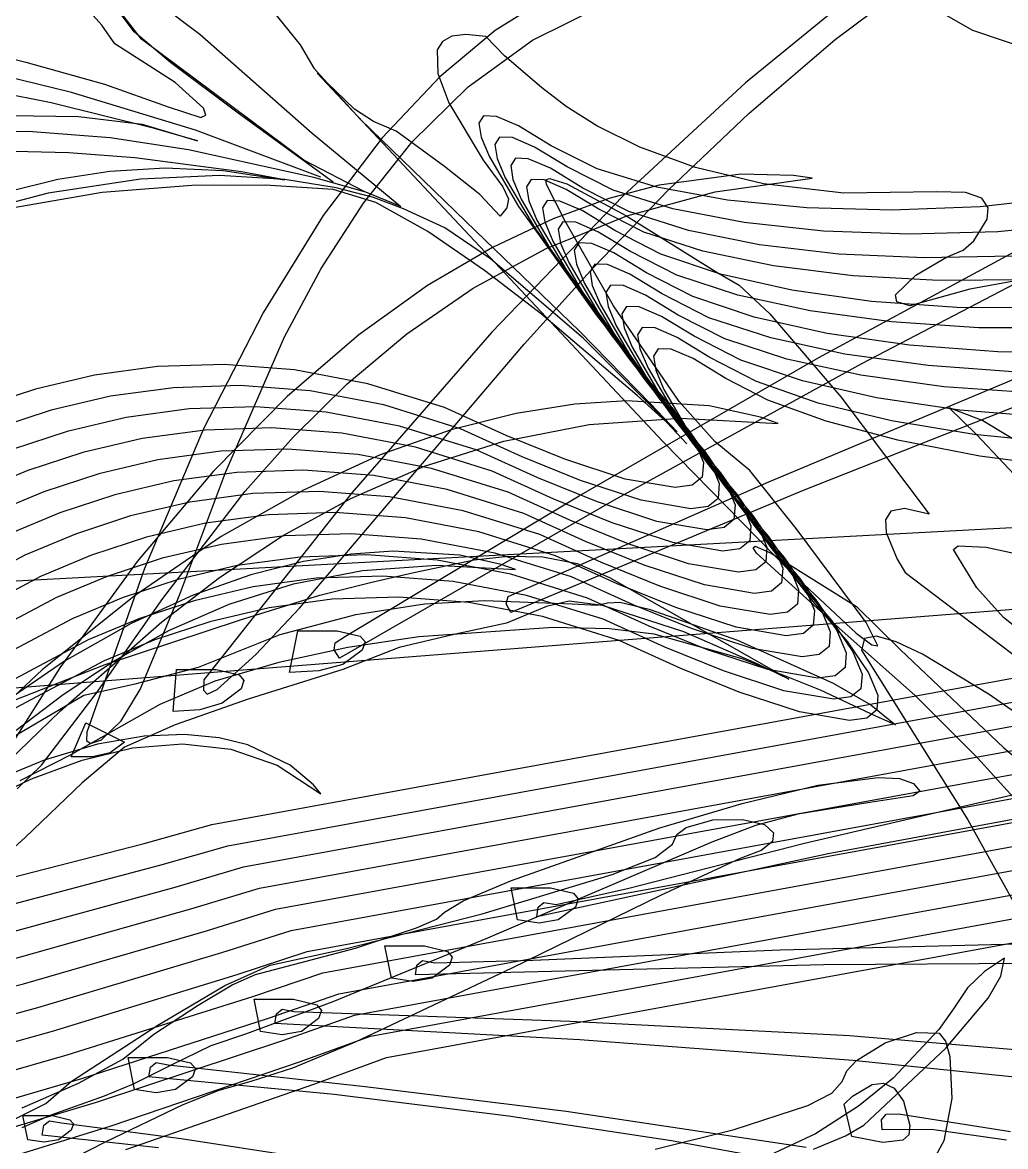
# Model space of a CAD drawing. Extents: x 0 to 231, y 0 to 238.
# Drawn here: x 84.36 to 122.26, y 103.87 to 147.19 of the extents above; entities that cross this region are included whole.
import ezdxf

# ---------------------------------------------------------------- set-up
doc = ezdxf.new("R2010")
doc.units = 0

msp = doc.modelspace()

# ---------------------------------------------------------------- linework, layer by layer
at = {"layer": 'Layer 1'}
for p, q in [((115.688184, 146.526296), (119.237579, 149.194468)), ((104.618195, 148.15688), (102.588402, 146.875399)), ((116.628117, 148.446195), (112.240381, 144.867884)), ((118.479475, 148.323656), (120.979724, 146.895345)), ((87.416122, 147.088597), (86.754431, 147.829852)), ((88.954837, 146.548441), (87.740216, 148.113434)), ((89.64828, 147.900291), (91.197214, 146.735306)), ((93.813322, 147.879852), (95.068819, 146.329459)), ((104.024514, 146.502041), (106.845891, 147.909502)), ((88.67454, 146.828738), (88.068689, 147.634592)), ((87.92708, 146.361576), (87.416122, 147.088597)), ((102.588402, 146.875399), (100.449256, 145.095359)), ((120.979724, 146.895345), (123.327814, 146.094418)), ((80.826218, 146.548441), (84.49344, 145.660833)), ((90.068726, 145.647694), (88.67454, 146.828738)), ((95.214808, 141.876821), (88.954837, 146.548441)), ((91.197214, 146.735306), (95.530142, 142.927935)), ((100.547845, 146.454233), (100.35359, 146.130915)), ((100.909074, 146.661217), (100.547845, 146.454233)), ((101.459723, 146.730789), (100.909074, 146.661217)), ((102.222238, 146.641873), (101.459723, 146.730789)), ((101.547641, 144.703728), (104.024514, 146.502041)), ((102.946339, 145.906093), (102.222238, 146.641873)), ((112.36511, 143.683598), (115.688184, 146.526296)), ((90.245372, 144.878337), (87.92708, 146.361576)), ((95.068819, 146.329459), (95.588537, 145.427252)), ((100.35359, 146.130915), (100.376218, 145.219584)), ((84.49344, 145.660833), (87.527073, 144.814102)), ((92.680454, 143.687074), (90.068726, 145.647694)), ((104.371183, 144.679793), (102.946339, 145.906093)), ((86.251137, 144.494388), (83.636489, 145.130349)), ((95.588537, 145.427252), (97.381271, 143.457872)), ((95.72635, 145.237117), (109.042803, 131.038662)), ((97.161705, 143.852507), (95.72635, 145.237117)), ((95.72635, 145.237117), (95.72635, 145.237117)), ((100.376218, 145.219584), (100.797394, 144.09584)), ((87.527073, 144.814102), (89.982593, 143.932334)), ((91.337363, 143.885617), (90.245372, 144.878337)), ((100.449256, 145.095359), (98.228034, 142.743463)), ((99.384257, 142.5885), (101.547641, 144.703728)), ((105.318843, 143.944633), (104.371183, 144.679793)), ((112.240381, 144.867884), (107.512291, 140.49666)), ((85.47448, 144.09584), (83.065311, 144.567747)), ((91.033708, 143.033047), (86.251137, 144.494388)), ((89.454116, 143.106041), (85.47448, 144.09584)), ((89.982593, 143.932334), (91.238091, 143.523567)), ((91.434445, 143.616999), (91.337363, 143.885617)), ((97.889544, 143.376316), (97.161705, 143.852507)), ((100.797394, 144.09584), (102.117126, 141.88558)), ((106.504986, 143.207206), (105.318843, 143.944633)), ((83.920071, 143.6097), (86.522675, 143.570283)), ((86.522675, 143.570283), (88.98075, 143.268088)), ((91.238091, 143.523567), (91.434445, 143.616999)), ((96.335996, 141.035929), (92.680454, 143.687074)), ((97.381271, 143.457872), (101.45142, 139.517653)), ((98.765239, 142.99801), (97.889544, 143.376316)), ((102.14094, 143.587072), (101.959459, 143.301665)), ((102.636114, 143.570283), (102.14094, 143.587072)), ((103.489323, 143.203123), (102.636114, 143.570283)), ((109.263654, 140.734493), (112.36511, 143.683598)), ((84.582492, 142.98779), (81.464369, 142.924468)), ((87.746603, 142.737968), (84.582492, 142.98779)), ((88.98075, 143.268088), (91.103782, 142.62428)), ((91.103782, 142.62428), (89.454116, 143.106041)), ((95.868834, 141.222794), (91.033708, 143.033047)), ((100.633887, 141.64324), (98.765239, 142.99801)), ((101.959459, 143.301665), (102.047326, 142.762239)), ((104.744912, 142.437415), (103.489323, 143.203123)), ((108.1674, 142.384567), (106.504986, 143.207206)), ((90.76509, 142.285588), (87.746603, 142.737968)), ((95.530142, 142.927935), (98.952104, 140.101605)), ((98.228034, 142.743463), (95.952018, 139.746416)), ((97.503348, 140.230298), (99.384257, 142.5885)), ((102.047326, 142.762239), (102.360196, 142.016969)), ((102.752749, 142.771407), (102.571244, 142.486)), ((103.247962, 142.754618), (102.752749, 142.771407)), ((104.101229, 142.387458), (103.247962, 142.754618)), ((86.15515, 142.169527), (83.50948, 142.233032)), ((88.697898, 141.970253), (86.15515, 142.169527)), ((95.598756, 141.215495), (90.76509, 142.285588)), ((102.571244, 142.486), (102.659101, 141.946574)), ((105.356895, 141.62175), (104.101229, 142.387458)), ((106.514927, 141.547572), (104.744912, 142.437415)), ((110.307128, 141.597733), (108.1674, 142.384567)), ((92.800164, 141.427177), (88.697898, 141.970253)), ((97.538939, 140.673879), (95.214808, 141.876821)), ((101.997416, 140.554168), (100.633887, 141.64324)), ((102.117126, 141.88558), (102.876264, 140.849064)), ((102.360196, 142.016969), (103.483575, 140.101605)), ((102.659101, 141.946574), (102.971973, 141.201305)), ((103.364438, 141.955742), (103.182956, 141.670335)), ((103.182956, 141.670335), (103.270823, 141.130909)), ((103.859611, 141.938953), (103.364438, 141.955742)), ((104.712821, 141.571793), (103.859611, 141.938953)), ((85.728499, 141.15272), (87.730772, 141.462762)), ((87.730772, 141.462762), (89.858138, 141.583385)), ((91.96055, 141.290131), (88.91542, 141.15126)), ((89.858138, 141.583385), (92.105397, 141.482835)), ((94.479027, 141.141041), (91.96055, 141.290131)), ((92.105397, 141.482835), (94.467348, 141.129362)), ((94.467348, 141.129362), (92.800164, 141.427177)), ((97.550618, 140.6622), (95.598756, 141.215495)), ((105.96841, 140.806085), (104.712821, 141.571793)), ((107.129989, 140.725748), (105.356895, 141.62175)), ((108.814331, 140.84578), (106.514927, 141.547572)), ((112.060326, 141.338876), (108.910642, 140.918395)), ((112.925218, 140.967716), (110.307128, 141.597733)), ((114.086029, 141.292389), (112.060326, 141.338876)), ((114.802443, 141.186355), (114.086029, 141.292389)), ((83.856521, 140.68501), (85.728499, 141.15272)), ((88.91542, 141.15126), (85.355682, 140.607272)), ((90.886625, 140.903445), (87.43656, 140.638842)), ((93.716969, 140.916219), (90.886625, 140.903445)), ((96.335996, 140.755632), (93.716969, 140.916219)), ((96.458809, 140.821144), (94.479027, 141.141041)), ((97.88785, 140.447597), (96.458809, 140.821144)), ((102.876264, 140.849064), (103.098166, 140.397961)), ((102.971973, 141.201305), (104.095382, 139.28594)), ((103.270823, 141.130909), (103.583694, 140.38564)), ((103.975953, 141.140544), (103.794471, 140.855138)), ((103.794471, 140.855138), (103.882338, 140.315711)), ((104.471126, 141.123756), (103.975953, 141.140544)), ((105.324336, 140.756596), (104.471126, 141.123756)), ((104.539115, 141.120283), (104.678123, 141.173523)), ((104.558048, 140.942497), (104.539115, 141.120283)), ((105.285068, 139.535171), (104.558048, 140.942497)), ((104.678123, 141.173523), (105.343464, 140.968775)), ((105.343464, 140.968775), (107.617959, 139.751234)), ((107.739456, 139.904951), (105.96841, 140.806085)), ((108.910642, 140.918395), (106.972217, 140.405722)), ((111.541846, 140.340524), (108.814331, 140.84578)), ((111.066104, 140.660234), (114.802443, 141.186355)), ((116.022715, 140.615534), (112.925218, 140.967716)), ((85.355682, 140.607272), (81.29338, 139.541011)), ((87.43656, 140.638842), (83.662402, 139.98007)), ((97.979093, 140.246863), (96.335996, 140.755632)), ((98.952104, 140.101605), (97.538939, 140.673879)), ((99.045536, 140.008173), (97.88785, 140.447597)), ((102.782832, 139.727876), (101.997416, 140.554168)), ((107.512291, 140.49666), (102.450443, 135.255398)), ((103.098166, 140.397961), (103.039771, 140.04321)), ((103.583694, 140.38564), (104.707072, 138.470275)), ((106.972217, 140.405722), (104.822286, 139.623523)), ((106.579925, 139.990888), (105.324336, 140.756596)), ((106.37911, 137.747098), (109.263654, 140.734493)), ((109.43781, 140.007122), (107.129989, 140.725748)), ((107.655395, 139.740851), (111.066104, 140.660234)), ((114.596191, 140.04029), (111.541846, 140.340524)), ((119.600664, 140.6622), (116.022715, 140.615534)), ((120.72167, 140.642491), (119.600664, 140.6622)), ((121.351062, 140.41694), (120.72167, 140.642491)), ((124.70742, 140.454577), (121.280257, 140.088831)), ((121.592854, 140.051239), (121.351062, 140.41694)), ((95.8739, 137.70306), (97.503348, 140.230298)), ((99.9857, 139.138084), (97.979093, 140.246863)), ((100.641916, 139.27002), (99.045536, 140.008173)), ((103.039771, 140.04321), (102.782832, 139.727876)), ((103.483575, 140.101605), (106.479251, 135.920505)), ((103.882338, 140.315711), (104.195209, 139.570442)), ((104.587468, 140.324879), (104.405986, 140.039473)), ((104.405986, 140.039473), (104.493853, 139.500047)), ((105.082641, 140.308091), (104.587468, 140.324879)), ((105.935851, 139.940931), (105.082641, 140.308091)), ((107.19144, 139.175223), (105.935851, 139.940931)), ((108.312945, 139.110124), (106.579925, 139.990888)), ((112.177848, 139.47682), (109.43781, 140.007122)), ((117.876088, 139.953564), (114.596191, 140.04029)), ((115.065563, 134.283365), (126.139881, 140.267681)), ((121.280257, 140.088831), (117.876088, 139.953564)), ((121.551065, 139.611085), (121.592854, 140.051239)), ((95.952018, 139.746416), (93.648487, 136.030921)), ((101.45142, 139.517653), (105.836904, 135.297136)), ((104.822286, 139.623523), (102.484014, 138.520872)), ((104.195209, 139.570442), (105.318587, 137.655078)), ((104.493853, 139.500047), (104.806724, 138.754777)), ((104.551004, 138.484604), (107.655395, 139.740851)), ((105.198983, 139.509682), (105.017501, 139.224275)), ((105.694156, 139.492893), (105.198983, 139.509682)), ((107.150797, 136.270877), (105.285068, 139.535171)), ((106.547366, 139.125733), (105.694156, 139.492893)), ((107.617959, 139.751234), (111.098316, 137.57893)), ((110.041681, 139.172297), (107.739456, 139.904951)), ((115.24759, 139.145792), (112.177848, 139.47682)), ((121.032808, 138.770194), (121.551065, 139.611085)), ((102.176251, 137.635136), (99.9857, 139.138084)), ((102.409102, 138.07967), (100.641916, 139.27002)), ((104.095382, 139.28594), (107.091168, 135.10484)), ((105.017501, 139.224275), (105.105368, 138.684849)), ((107.802955, 138.360025), (106.547366, 139.125733)), ((108.965576, 138.258691), (107.19144, 139.175223)), ((110.593089, 138.378731), (108.312945, 139.110124)), ((112.773393, 138.621125), (110.041681, 139.172297)), ((118.544527, 139.024987), (115.24759, 139.145792)), ((121.966146, 139.125353), (118.544527, 139.024987)), ((125.409938, 139.457841), (121.966146, 139.125353)), ((104.806724, 138.754777), (105.930102, 136.839413)), ((105.105368, 138.684849), (105.418239, 137.939579)), ((105.810498, 138.694017), (105.629016, 138.40861)), ((106.305671, 138.677228), (105.810498, 138.694017)), ((107.158881, 138.310068), (106.305671, 138.677228)), ((115.8329, 138.26444), (112.773393, 138.621125)), ((120.62842, 138.419822), (121.032808, 138.770194)), ((102.484014, 138.520872), (99.980565, 137.046839)), ((101.733623, 136.947889), (104.551004, 138.484604)), ((104.707072, 138.470275), (107.702749, 134.289176)), ((105.629016, 138.40861), (105.716883, 137.869184)), ((108.41447, 137.54436), (107.158881, 138.310068)), ((109.589414, 137.445547), (107.802955, 138.360025)), ((111.276248, 137.483951), (108.965576, 138.258691)), ((113.316335, 137.813224), (110.593089, 138.378731)), ((119.118512, 138.115242), (115.8329, 138.26444)), ((125.257221, 138.503648), (116.710101, 134.029828)), ((122.528538, 138.186536), (119.118512, 138.115242)), ((119.978773, 138.149744), (120.62842, 138.419822)), ((105.982892, 135.021218), (102.409102, 138.07967)), ((103.706774, 134.789533), (106.37911, 137.747098)), ((105.418239, 137.939579), (106.541617, 136.024215)), ((105.716883, 137.869184), (106.029754, 137.123915)), ((106.422013, 137.878819), (106.240532, 137.593412)), ((106.917187, 137.862031), (106.422013, 137.878819)), ((107.770396, 137.49487), (106.917187, 137.862031)), ((116.378662, 137.430117), (113.316335, 137.813224)), ((118.79481, 137.450461), (119.978773, 138.149744)), ((94.464896, 135.080723), (95.8739, 137.70306)), ((104.371183, 135.943863), (102.176251, 137.635136)), ((105.318587, 137.655078), (108.314264, 133.473978)), ((106.240532, 137.593412), (106.328398, 137.053986)), ((109.025985, 136.729163), (107.770396, 137.49487)), ((110.207093, 136.623723), (108.41447, 137.54436)), ((111.933769, 136.676417), (109.589414, 137.445547)), ((111.098316, 137.57893), (111.988113, 137.070162)), ((114.020529, 136.870162), (111.276248, 137.483951)), ((119.676051, 137.245926), (116.378662, 137.430117)), ((118.013773, 136.698622), (118.79481, 137.450461)), ((123.224089, 137.33513), (120.88536, 136.913225)), ((99.980565, 137.046839), (97.335102, 135.150498)), ((99.183938, 135.187104), (101.733623, 136.947889)), ((106.029754, 137.123915), (107.153133, 135.20855)), ((106.328398, 137.053986), (106.641269, 136.308717)), ((107.033995, 137.063154), (106.852514, 136.777748)), ((107.529169, 137.046366), (107.033995, 137.063154)), ((108.382378, 136.679206), (107.529169, 137.046366)), ((111.988113, 137.070162), (113.171347, 135.961382)), ((120.88536, 136.913225), (118.572908, 136.270877)), ((123.104479, 137.277165), (119.676051, 137.245926)), ((105.930102, 136.839413), (108.925779, 132.658313)), ((106.852514, 136.777748), (106.94038, 136.238321)), ((109.637967, 135.913498), (108.382378, 136.679206)), ((110.826773, 135.810578), (109.025985, 136.729163)), ((112.568297, 135.83776), (110.207093, 136.623723)), ((114.728165, 136.070977), (111.933769, 136.676417)), ((117.095493, 136.436486), (114.020529, 136.870162)), ((118.067241, 136.420697), (118.013773, 136.698622)), ((93.648487, 136.030921), (91.344721, 131.523682)), ((106.541617, 136.024215), (109.537294, 131.843115)), ((106.641269, 136.308717), (107.764648, 134.393353)), ((106.94038, 136.238321), (107.253251, 135.493052)), ((109.682231, 132.586137), (107.150797, 136.270877)), ((107.64551, 136.247957), (107.464029, 135.96255)), ((108.140684, 136.231168), (107.64551, 136.247957)), ((108.993893, 135.864008), (108.140684, 136.231168)), ((117.864748, 135.647566), (114.728165, 136.070977)), ((120.398216, 136.202084), (117.095493, 136.436486)), ((118.572908, 136.270877), (118.067241, 136.420697)), ((123.82577, 136.186116), (120.398216, 136.202084)), ((108.055923, 132.819718), (104.371183, 135.943863)), ((106.479251, 135.920505), (108.108479, 133.841634)), ((107.464029, 135.96255), (107.551895, 135.423124)), ((110.249482, 135.0983), (108.993893, 135.864008)), ((111.438755, 134.994913), (109.637967, 135.913498)), ((113.210289, 135.030226), (110.826773, 135.810578)), ((115.387763, 135.207276), (112.568297, 135.83776)), ((113.171347, 135.961382), (115.910084, 132.767162)), ((121.235664, 135.424523), (117.864748, 135.647566)), ((97.335102, 135.150498), (94.570788, 132.780921)), ((96.882641, 133.258645), (99.183938, 135.187104)), ((102.450443, 135.255398), (97.061429, 129.066972)), ((105.836904, 135.297136), (108.575641, 132.486865)), ((107.153133, 135.20855), (110.148809, 131.027451)), ((107.253251, 135.493052), (108.37663, 133.577688)), ((107.551895, 135.423124), (107.864766, 134.677854)), ((108.257025, 135.432292), (108.075544, 135.146885)), ((108.075544, 135.146885), (108.16341, 134.607459)), ((108.752199, 135.415503), (108.257025, 135.432292)), ((109.605408, 135.048343), (108.752199, 135.415503)), ((118.55517, 134.753075), (115.387763, 135.207276)), ((124.733059, 135.420189), (121.235664, 135.424523)), ((92.184165, 129.846512), (94.464896, 135.080723)), ((98.979914, 129.236366), (103.706774, 134.789533)), ((108.820901, 132.190509), (105.982892, 135.021218)), ((107.091168, 135.10484), (108.720461, 133.02597)), ((110.860997, 134.282635), (109.605408, 135.048343)), ((112.050276, 134.173557), (110.249482, 135.0983)), ((113.822272, 134.214561), (111.438755, 134.994913)), ((116.062942, 134.408088), (113.210289, 135.030226)), ((121.9602, 134.49596), (118.55517, 134.753075)), ((105.816538, 128.944784), (115.065563, 134.283365)), ((107.702749, 134.289176), (109.331976, 132.210305)), ((107.764648, 134.393353), (110.760324, 130.212253)), ((107.864766, 134.677854), (108.988145, 132.76249)), ((108.16341, 134.607459), (108.476281, 133.86219)), ((108.868073, 134.617561), (108.686592, 134.332155)), ((108.686592, 134.332155), (108.774458, 133.792728)), ((109.363247, 134.600773), (108.868073, 134.617561)), ((110.216456, 134.233613), (109.363247, 134.600773)), ((112.65769, 133.347627), (110.860997, 134.282635)), ((119.27114, 133.964148), (116.062942, 134.408088)), ((125.492535, 134.456736), (121.9602, 134.49596)), ((89.567987, 133.929227), (87.139566, 133.598108)), ((92.138747, 134.012897), (89.567987, 133.929227)), ((94.844728, 133.805867), (92.138747, 134.012897)), ((116.710101, 134.029828), (107.16898, 128.780744)), ((108.476281, 133.86219), (109.59966, 131.946825)), ((111.472045, 133.467905), (110.216456, 134.233613)), ((114.433807, 133.37637), (112.050276, 134.173557)), ((116.674924, 133.592424), (113.822272, 134.214561)), ((122.721291, 133.718386), (119.27114, 133.964148)), ((87.139566, 133.598108), (84.8606, 133.062788)), ((97.678813, 133.26489), (94.844728, 133.805867)), ((108.108479, 133.841634), (109.441077, 132.285127)), ((108.314264, 133.473978), (109.943491, 131.395107)), ((108.37663, 133.577688), (111.372306, 129.396588)), ((108.774458, 133.792728), (109.087329, 133.047459)), ((113.092425, 132.628811), (111.472045, 133.467905)), ((113.132865, 129.487977), (122.981851, 133.614838)), ((119.883122, 133.148483), (116.674924, 133.592424)), ((225.982795, 133.260018), (25.313358, 122.508284)), ((84.8606, 133.062788), (82.738206, 132.366516)), ((90.179502, 133.113562), (87.751081, 132.782443)), ((92.750262, 133.197232), (90.179502, 133.113562)), ((95.456243, 132.990202), (92.750262, 133.197232)), ((94.810419, 131.218908), (96.882641, 133.258645)), ((98.290328, 132.449225), (95.456243, 132.990202)), ((100.633887, 132.346716), (97.678813, 133.26489)), ((108.720461, 133.02597), (110.053054, 131.469154)), ((109.087329, 133.047459), (110.210708, 131.132095)), ((115.030013, 132.522384), (112.65769, 133.347627)), ((117.286482, 132.729187), (114.433807, 133.37637)), ((124.579016, 133.154031), (114.451434, 129.152294)), ((123.333273, 132.902721), (119.883122, 133.148483)), ((87.751081, 132.782443), (85.472115, 132.247123)), ((94.570788, 132.780921), (91.710788, 129.88718)), ((107.660335, 132.607118), (105.659566, 132.476182)), ((110.832121, 132.415046), (107.660335, 132.607118)), ((109.603397, 131.412392), (108.055923, 132.819718)), ((108.925779, 132.658313), (110.555006, 130.579442)), ((108.988145, 132.76249), (111.983821, 128.58139)), ((111.049775, 131.035013), (109.682231, 132.586137)), ((115.344432, 131.824611), (113.092425, 132.628811)), ((115.910084, 132.767162), (119.320367, 128.23569)), ((120.49471, 132.254452), (117.286482, 132.729187)), ((85.472115, 132.247123), (83.349721, 131.550851)), ((90.791411, 132.297898), (88.362955, 131.966778)), ((93.362201, 132.381567), (90.791411, 132.297898)), ((96.068205, 132.174538), (93.362201, 132.381567)), ((98.902305, 131.63356), (96.068205, 132.174538)), ((101.245402, 131.531051), (98.290328, 132.449225)), ((103.010573, 131.266404), (100.633887, 132.346716)), ((103.399486, 132.121369), (100.893051, 131.488257)), ((105.659566, 132.476182), (103.399486, 132.121369)), ((108.575641, 132.486865), (109.603397, 131.412392)), ((109.977127, 130.94523), (108.820901, 132.190509)), ((109.331976, 132.210305), (110.664574, 130.653952)), ((109.441077, 132.285127), (110.255234, 131.094868)), ((112.811198, 131.980528), (110.832121, 132.415046)), ((117.866014, 131.83346), (115.030013, 132.522384)), ((121.145284, 131.3102), (120.067826, 132.346716)), ((120.067826, 132.346716), (121.387559, 131.850356)), ((123.944896, 131.974611), (120.49471, 132.254452)), ((88.362955, 131.966778), (86.083949, 131.431458)), ((102.914643, 131.055737), (106.202411, 131.692519)), ((106.202411, 131.692519), (109.726129, 131.939934)), ((109.537294, 131.843115), (111.166521, 129.764244)), ((109.59966, 131.946825), (112.595336, 127.765725)), ((109.726129, 131.939934), (113.493922, 131.738938)), ((113.493922, 131.738938), (112.811198, 131.980528)), ((118.109155, 131.095162), (115.344432, 131.824611)), ((121.053742, 131.307405), (117.866014, 131.83346)), ((121.387559, 131.850356), (123.197811, 130.758365)), ((86.083949, 131.431458), (83.961513, 130.735186)), ((91.402999, 131.482481), (88.974578, 131.151256)), ((91.344721, 131.523682), (89.067999, 126.151404)), ((93.973759, 131.56624), (91.402999, 131.482481)), ((96.67974, 131.35928), (93.973759, 131.56624)), ((99.513826, 130.818347), (96.67974, 131.35928)), ((100.893051, 131.488257), (98.153216, 130.522424)), ((101.857384, 130.715386), (98.902305, 131.63356)), ((103.622162, 130.450476), (101.245402, 131.531051)), ((105.26536, 130.356168), (103.010573, 131.266404)), ((109.603397, 131.412392), (109.603397, 131.412392)), ((109.943491, 131.395107), (111.276089, 129.838369)), ((110.053054, 131.469154), (110.867196, 130.278666)), ((124.481245, 130.970772), (121.053742, 131.307405)), ((123.221345, 129.09994), (121.145284, 131.3102)), ((88.974578, 131.151256), (86.695612, 130.615817)), ((92.947962, 129.124291), (94.810419, 131.218908)), ((102.468899, 129.900189), (99.513826, 130.818347)), ((99.854697, 130.088637), (102.914643, 131.055737)), ((109.042803, 131.038662), (113.908587, 126.081453)), ((110.148809, 131.027451), (111.778036, 128.94858)), ((110.210708, 131.132095), (113.206384, 126.950995)), ((110.255234, 131.094868), (110.610624, 130.234177)), ((112.406369, 129.917474), (111.049775, 131.035013)), ((121.267681, 130.480316), (118.109155, 131.095162)), ((86.695612, 130.615817), (84.573219, 129.919418)), ((92.014514, 130.667254), (89.586093, 130.336241)), ((94.585274, 130.750834), (92.014514, 130.667254)), ((97.291255, 130.543735), (94.585274, 130.750834)), ((98.153216, 130.522424), (95.192938, 129.169448)), ((100.125341, 130.002714), (97.291255, 130.543735)), ((104.234071, 129.635206), (101.857384, 130.715386)), ((105.877023, 129.54001), (103.622162, 130.450476)), ((110.555006, 130.579442), (111.887604, 129.023166)), ((110.664574, 130.653952), (111.478731, 129.463806)), ((124.701097, 130.01993), (121.267681, 130.480316)), ((89.586093, 130.336241), (87.307127, 129.801039)), ((97.014448, 128.850265), (99.854697, 130.088637)), ((103.080414, 129.084524), (100.125341, 130.002714)), ((107.594601, 129.59046), (105.26536, 130.356168)), ((110.610624, 130.234177), (110.566919, 129.666374)), ((110.760324, 130.212253), (112.389551, 128.133382)), ((110.867196, 130.278666), (111.222563, 129.417818)), ((84.573219, 129.919418), (82.614514, 129.105312)), ((87.307127, 129.801039), (85.184734, 129.104893)), ((90.197608, 129.520501), (87.918642, 128.985102)), ((91.710788, 129.88718), (88.778263, 126.418347)), ((92.626029, 129.851691), (90.197608, 129.520501)), ((90.413039, 125.119172), (92.184165, 129.846512)), ((95.196789, 129.935421), (92.626029, 129.851691)), ((97.90277, 129.728437), (95.196789, 129.935421)), ((100.736856, 129.18749), (97.90277, 129.728437)), ((104.845586, 128.819679), (102.468899, 129.900189)), ((106.488857, 128.725085), (104.234071, 129.635206)), ((108.206349, 128.774095), (105.877023, 129.54001)), ((109.520914, 129.262717), (107.594601, 129.59046)), ((110.566919, 129.666374), (110.183791, 129.354781)), ((111.166521, 129.764244), (112.499119, 128.207583)), ((111.276089, 129.838369), (112.090247, 128.647938)), ((114.193264, 127.688235), (112.406369, 129.917474)), ((85.184734, 129.104893), (83.226029, 128.291049)), ((89.775101, 124.996003), (92.947962, 129.124291)), ((95.192938, 129.169448), (92.025171, 127.374908)), ((95.808304, 129.120014), (93.237544, 129.036464)), ((95.045441, 124.619939), (98.979914, 129.236366)), ((98.514285, 128.912893), (95.808304, 129.120014)), ((103.691929, 128.269326), (100.736856, 129.18749)), ((105.457101, 128.004409), (103.080414, 129.084524)), ((114.451434, 129.152294), (103.182723, 124.452613)), ((103.523751, 125.265474), (113.132865, 129.487977)), ((110.183791, 129.354781), (109.520914, 129.262717)), ((111.222563, 129.417818), (111.178828, 128.849921)), ((111.372306, 129.396588), (113.001534, 127.317717)), ((111.478731, 129.463806), (111.834121, 128.603194)), ((87.918642, 128.985102), (85.796249, 128.288746)), ((90.809123, 128.705487), (88.530157, 128.170324)), ((93.237544, 129.036464), (90.809123, 128.705487)), ((97.061429, 129.066972), (91.351845, 121.854257)), ((94.385769, 127.399667), (97.014448, 128.850265)), ((107.16898, 128.780744), (96.584059, 122.695149)), ((96.81764, 123.540712), (105.816538, 128.944784)), ((101.348371, 128.371856), (98.514285, 128.912893)), ((107.100372, 127.909271), (104.845586, 128.819679)), ((108.818098, 127.959481), (106.488857, 128.725085)), ((110.132748, 128.446231), (108.206349, 128.774095)), ((111.178828, 128.849921), (110.795665, 128.538288)), ((111.778036, 128.94858), (113.110634, 127.39238)), ((111.887604, 129.023166), (112.701762, 127.833078)), ((112.090247, 128.647938), (112.445636, 127.787129)), ((85.796249, 128.288746), (83.837544, 127.474684)), ((93.849059, 128.220902), (91.420638, 127.889747)), ((96.419819, 128.304601), (93.849059, 128.220902)), ((99.1258, 128.097595), (96.419819, 128.304601)), ((104.303444, 127.453661), (101.348371, 128.371856)), ((106.068616, 127.188883), (103.691929, 128.269326)), ((110.795665, 128.538288), (110.132748, 128.446231)), ((111.834121, 128.603194), (111.790416, 128.035438)), ((111.983821, 128.58139), (113.613049, 126.502519)), ((117.834208, 128.35832), (117.628729, 128.018898)), ((118.368159, 128.461242), (117.834208, 128.35832)), ((119.320367, 128.23569), (118.368159, 128.461242)), ((88.530157, 128.170324), (86.407764, 127.474221)), ((91.420638, 127.889747), (89.141672, 127.354387)), ((101.959886, 127.556632), (99.1258, 128.097595)), ((107.711887, 127.094345), (105.457101, 128.004409)), ((109.429613, 127.143407), (107.100372, 127.909271)), ((110.744411, 127.631798), (108.818098, 127.959481)), ((111.790416, 128.035438), (111.407289, 127.723865)), ((112.389551, 128.133382), (113.722149, 126.576798)), ((112.445636, 127.787129), (112.401931, 127.219255)), ((112.499119, 128.207583), (113.313277, 127.01721)), ((112.701762, 127.833078), (113.057151, 126.972505)), ((117.628729, 128.018898), (117.661942, 127.534947)), ((86.407764, 127.474221), (84.449059, 126.66042)), ((89.141672, 127.354387), (87.019279, 126.658073)), ((92.025171, 127.374908), (88.662872, 125.084381)), ((91.960535, 125.795889), (94.385769, 127.399667)), ((94.460772, 127.405675), (92.032305, 127.074732)), ((97.031585, 127.489195), (94.460772, 127.405675)), ((99.737628, 127.28205), (97.031585, 127.489195)), ((104.914959, 126.638464), (101.959886, 127.556632)), ((106.680131, 126.373612), (104.303444, 127.453661)), ((111.407289, 127.723865), (110.744411, 127.631798)), ((112.595336, 127.765725), (114.224564, 125.686855)), ((113.110634, 127.39238), (113.924792, 126.20235)), ((116.891124, 124.06627), (114.193264, 127.688235)), ((117.661942, 127.534947), (118.085307, 126.501351)), ((92.032305, 127.074732), (89.753302, 126.539609)), ((102.571786, 126.740999), (99.737628, 127.28205)), ((108.323403, 126.278532), (106.068616, 127.188883)), ((110.041128, 126.328794), (107.711887, 127.094345)), ((111.355926, 126.815574), (109.429613, 127.143407)), ((112.401931, 127.219255), (112.018804, 126.907632)), ((112.526308, 126.948531), (112.603088, 127.002821)), ((112.654549, 126.734932), (112.526308, 126.948531)), ((112.603088, 127.002821), (113.223903, 126.740772)), ((113.001534, 127.317717), (114.334131, 125.761595)), ((113.057151, 126.972505), (113.013446, 126.404773)), ((113.206384, 126.950995), (114.835612, 124.872124)), ((113.313277, 127.01721), (113.668666, 126.15644)), ((120.248121, 126.875811), (120.435716, 127.026909)), ((120.435716, 127.026909), (121.516028, 126.974353)), ((121.516028, 126.974353), (123.431392, 126.553907)), ((84.449059, 126.66042), (81.051186, 124.8527)), ((87.019279, 126.658073), (85.060574, 125.844055)), ((89.753302, 126.539609), (87.630877, 125.843548)), ((95.072557, 126.590112), (92.644136, 126.258993)), ((97.643316, 126.673782), (95.072557, 126.590112)), ((97.027433, 126.705366), (95.196763, 126.417963)), ((98.648064, 126.81143), (97.027433, 126.705366)), ((100.349298, 126.466752), (97.643316, 126.673782)), ((101.217233, 126.655865), (98.648064, 126.81143)), ((99.445543, 125.990393), (101.778434, 126.483833)), ((102.820308, 126.303917), (101.217233, 126.655865)), ((101.778434, 126.483833), (103.088312, 126.617777)), ((105.526942, 125.822799), (102.571786, 126.740999)), ((103.088312, 126.617777), (104.426658, 126.591864)), ((104.426658, 126.591864), (105.743106, 126.342589)), ((107.291646, 125.558086), (104.914959, 126.638464)), ((112.018804, 126.907632), (111.355926, 126.815574)), ((115.9568, 123.750935), (112.654549, 126.734932)), ((113.223903, 126.740772), (116.517395, 124.685259)), ((113.613049, 126.502519), (114.945646, 124.946012)), ((113.722149, 126.576798), (114.536307, 125.386481)), ((118.085307, 126.501351), (118.386043, 125.993313)), ((120.441556, 126.553907), (120.248121, 126.875811)), ((121.156897, 125.406441), (120.441556, 126.553907)), ((88.778263, 126.418347), (85.796379, 122.323495)), ((89.067999, 126.151404), (86.8456, 119.840789)), ((92.644136, 126.258993), (90.36517, 125.723673)), ((95.196763, 126.417963), (93.166552, 125.90514)), ((94.804022, 125.55471), (97.467139, 126.070575)), ((97.467139, 126.070575), (100.321379, 126.271027)), ((100.321379, 126.271027), (103.373325, 126.108235)), ((103.183383, 125.925775), (100.349298, 126.466752)), ((103.373325, 126.108235), (102.820308, 126.303917)), ((105.743106, 126.342589), (106.98729, 125.806448)), ((108.934918, 125.463606), (106.680131, 126.373612)), ((110.652643, 125.51272), (108.323403, 126.278532)), ((111.967441, 126.001141), (110.041128, 126.328794)), ((112.630319, 126.093209), (111.967441, 126.001141)), ((113.013446, 126.404773), (112.630319, 126.093209)), ((113.668666, 126.15644), (113.624961, 125.58859)), ((113.908587, 126.081453), (116.505716, 123.650203)), ((113.924792, 126.20235), (114.280182, 125.341816)), ((72.683, 120.649782), (136.750181, 125.702504)), ((85.060574, 125.844055), (81.662701, 124.035906)), ((87.630877, 125.843548), (85.672148, 125.029791)), ((90.36517, 125.723673), (88.242776, 125.027401)), ((89.730618, 124.097978), (91.960535, 125.795889)), ((93.166552, 125.90514), (90.947295, 125.122815)), ((95.684072, 125.774155), (93.255651, 125.442895)), ((98.254831, 125.857944), (95.684072, 125.774155)), ((95.830877, 125.123224), (97.830915, 125.619583)), ((97.830915, 125.619583), (99.445543, 125.990393)), ((100.960813, 125.651007), (98.254831, 125.857944)), ((103.794898, 125.110089), (100.960813, 125.651007)), ((106.138457, 125.007601), (103.183383, 125.925775)), ((107.903628, 124.742815), (105.526942, 125.822799)), ((106.98729, 125.806448), (113.901288, 121.882287)), ((114.224564, 125.686855), (115.557162, 124.130039)), ((114.334131, 125.761595), (115.148289, 124.571621)), ((118.386043, 125.993313), (129.224668, 117.771262)), ((93.255651, 125.442895), (90.976685, 124.907417)), ((92.325447, 124.771261), (94.804022, 125.55471)), ((103.089626, 125.062587), (103.523751, 125.265474)), ((109.546433, 124.647792), (107.291646, 125.558086)), ((111.264158, 124.698106), (108.934918, 125.463606)), ((112.578956, 125.184916), (110.652643, 125.51272)), ((113.241834, 125.276977), (112.578956, 125.184916)), ((113.624961, 125.58859), (113.241834, 125.276977)), ((114.280182, 125.341816), (114.236476, 124.774108)), ((114.536307, 125.386481), (114.891697, 124.525751)), ((122.185749, 124.257879), (121.156897, 125.406441)), ((85.672148, 125.029791), (82.27424, 123.222157)), ((88.662872, 125.084381), (85.118995, 122.243446)), ((88.242776, 125.027401), (86.284072, 124.213426)), ((87.209571, 121.324956), (89.775101, 124.996003)), ((90.947295, 125.122815), (88.549486, 124.026908)), ((90.976685, 124.907417), (88.854291, 124.210976)), ((88.9034, 121.490215), (90.413039, 125.119172)), ((90.02483, 123.768058), (92.325447, 124.771261)), ((92.762207, 124.171381), (95.830877, 125.123224)), ((96.29512, 124.959717), (93.866699, 124.628598)), ((98.865879, 125.043386), (96.29512, 124.959717)), ((97.214991, 124.376903), (99.860058, 124.780414)), ((101.571861, 124.836357), (98.865879, 125.043386)), ((99.860058, 124.780414), (102.169448, 124.914753)), ((104.405946, 124.29538), (101.571861, 124.836357)), ((102.169448, 124.914753), (105.55319, 124.788823)), ((103.014544, 124.791597), (103.089626, 125.062587)), ((103.182256, 124.452613), (103.014544, 124.791597)), ((106.749972, 124.191936), (103.794898, 125.110089)), ((105.442371, 124.886723), (104.558048, 124.685259)), ((106.727431, 124.720296), (105.442371, 124.886723)), ((105.55319, 124.788823), (106.51354, 124.735012)), ((108.515143, 123.927289), (106.138457, 125.007601)), ((106.51354, 124.735012), (106.910208, 124.824941)), ((106.910208, 124.824941), (107.391634, 124.850885)), ((107.391634, 124.850885), (108.516523, 124.577805)), ((114.236476, 124.774108), (113.853349, 124.462554)), ((114.835612, 124.872124), (116.168209, 123.315617)), ((114.945646, 124.946012), (115.759804, 123.755753)), ((93.866699, 124.628598), (91.587733, 124.093277)), ((93.36359, 122.833299), (95.045441, 124.619939)), ((94.291247, 123.600991), (97.214991, 124.376903)), ((104.558048, 124.685259), (103.016413, 124.042911)), ((103.182723, 124.452613), (103.182256, 124.452613)), ((109.860336, 123.704219), (106.727431, 124.720296)), ((110.158415, 123.832866), (107.903628, 124.742815)), ((108.516523, 124.577805), (111.92817, 123.381468)), ((111.875673, 123.882033), (109.546433, 124.647792)), ((113.190471, 124.370483), (111.264158, 124.698106)), ((113.853349, 124.462554), (113.190471, 124.370483)), ((114.891697, 124.525751), (114.847991, 123.957924)), ((115.148289, 124.571621), (115.503679, 123.711127)), ((116.517395, 124.685259), (118.190492, 123.023914)), ((116.517395, 124.685259), (116.517395, 124.685259)), ((86.284072, 124.213426), (82.886198, 122.405363)), ((85.824232, 120.655944), (89.730618, 124.097978)), ((88.549486, 124.026908), (85.983621, 122.573337)), ((88.854291, 124.210976), (86.895587, 123.396826)), ((87.553351, 122.442882), (92.762207, 124.171381)), ((91.587733, 124.093277), (89.465339, 123.397005)), ((103.016413, 124.042911), (101.054333, 123.610787)), ((107.36102, 123.377206), (104.405946, 124.29538)), ((109.126658, 123.111361), (106.749972, 124.191936)), ((110.76993, 123.017053), (108.515143, 123.927289)), ((113.801986, 123.554259), (111.875673, 123.882033)), ((114.847991, 123.957924), (114.464864, 123.646321)), ((115.557162, 124.130039), (116.371319, 122.939551)), ((117.333468, 123.170085), (116.891124, 124.06627)), ((123.781764, 122.980118), (122.185749, 124.257879)), ((87.89559, 122.59293), (90.02483, 123.768058)), ((91.145827, 122.349449), (94.291247, 123.600991)), ((91.664376, 116.276343), (131.746876, 123.610787)), ((94.660753, 122.134555), (94.972818, 123.750935)), ((94.972818, 123.750935), (96.496175, 123.751052)), ((94.972818, 123.750935), (94.972818, 123.750935)), ((96.412626, 123.286401), (96.81764, 123.540712)), ((96.496175, 123.751052), (97.386111, 123.540844)), ((99.644846, 123.514493), (96.905785, 123.101466)), ((97.386111, 123.540844), (97.567318, 123.32182)), ((101.054333, 123.610787), (98.882029, 123.108587)), ((104.818469, 123.871514), (99.644846, 123.514493)), ((106.989977, 123.817797), (104.818469, 123.871514)), ((108.709249, 123.610787), (106.989977, 123.817797)), ((112.100955, 122.66274), (108.709249, 123.610787)), ((112.677907, 122.477919), (109.860336, 123.704219)), ((112.487655, 123.067419), (110.158415, 123.832866)), ((114.464864, 123.646321), (113.801986, 123.554259)), ((115.503679, 123.711127), (115.459974, 123.143442)), ((115.759804, 123.755753), (116.115194, 122.895062)), ((118.769282, 121.255998), (115.9568, 123.750935)), ((116.505716, 123.650203), (117.109559, 123.20218)), ((117.287482, 123.535603), (116.823149, 123.444451)), ((118.048537, 123.321274), (117.287482, 123.535603)), ((86.895587, 123.396826), (83.497713, 121.58842)), ((89.465339, 123.397005), (87.506635, 122.58303)), ((96.905785, 123.101466), (94.240592, 122.530569)), ((96.372435, 123.009316), (96.412626, 123.286401)), ((98.882029, 123.108587), (96.709726, 122.256017)), ((97.567318, 123.32182), (97.459988, 123.003476)), ((109.737706, 122.296893), (107.36102, 123.377206)), ((111.381445, 122.200895), (109.126658, 123.111361)), ((113.09917, 122.251345), (110.76993, 123.017053)), ((111.92817, 123.381468), (115.608115, 121.729737)), ((114.413969, 122.739826), (112.487655, 123.067419)), ((115.459974, 123.143442), (115.076846, 122.831898)), ((116.168209, 123.315617), (116.982367, 122.125357)), ((116.823149, 123.444451), (116.70426, 123.003476)), ((117.109559, 123.20218), (117.333468, 123.170085)), ((119.057588, 122.845809), (118.048537, 123.321274)), ((118.190492, 123.023914), (122.193647, 119.242822)), ((87.506635, 122.58303), (84.108761, 120.774967)), ((85.931143, 121.293708), (87.89559, 122.59293)), ((91.865723, 121.485199), (93.36359, 122.833299)), ((92.276359, 115.45881), (132.358858, 122.794187)), ((96.581724, 122.695149), (96.372435, 123.009316)), ((96.584059, 122.695149), (96.581724, 122.695149)), ((97.459988, 123.003476), (96.707865, 122.449889)), ((115.131734, 121.453666), (112.100955, 122.66274)), ((115.076846, 122.831898), (114.413969, 122.739826)), ((116.115194, 122.895062), (116.071489, 122.327259)), ((116.371319, 122.939551), (116.726709, 122.078703)), ((116.70426, 123.003476), (120.803256, 116.459704)), ((116.70426, 123.003476), (116.70426, 123.003476)), ((121.624789, 121.288845), (119.057588, 122.845809)), ((85.118995, 122.243446), (81.406497, 118.797681)), ((85.796379, 122.323495), (82.788298, 117.551695)), ((85.983621, 122.573337), (83.260196, 120.718021)), ((83.652548, 120.924605), (87.553351, 122.442882)), ((88.709226, 121.698926), (91.145827, 122.349449)), ((90.175998, 120.639636), (90.301198, 122.256017)), ((90.301198, 122.256017), (91.824555, 122.255433)), ((90.301198, 122.256017), (90.301198, 122.256017)), ((94.240592, 122.530569), (91.780794, 121.800659)), ((91.824555, 122.255433), (92.714491, 122.045137)), ((96.709726, 122.256017), (93.065862, 121.11147)), ((95.780599, 122.197622), (94.660753, 122.134555)), ((96.707865, 122.449889), (95.780599, 122.197622)), ((111.992493, 121.386658), (109.737706, 122.296893)), ((113.710686, 121.43498), (111.381445, 122.200895)), ((113.901288, 121.882287), (112.677907, 122.477919)), ((115.025484, 121.923602), (113.09917, 122.251345)), ((116.071489, 122.327259), (115.688361, 122.015666)), ((91.780794, 121.800659), (89.657916, 120.91059)), ((91.349509, 121.854257), (91.336253, 121.457754)), ((91.351845, 121.854257), (91.349509, 121.854257)), ((92.714491, 122.045137), (92.895698, 121.826365)), ((92.895698, 121.826365), (92.788368, 121.508558)), ((92.888341, 114.645948), (132.97084, 121.979924)), ((115.688361, 122.015666), (115.025484, 121.923602)), ((115.608115, 121.729737), (117.068375, 120.887412)), ((116.726709, 122.078703), (116.683004, 121.510806)), ((116.982367, 122.125357), (117.337757, 121.264666)), ((84.124907, 119.918221), (85.931143, 121.293708)), ((85.096884, 118.562323), (87.209571, 121.324956)), ((86.731613, 121.265633), (88.709226, 121.698926)), ((88.169101, 120.272476), (88.9034, 121.490215)), ((91.336253, 121.457754), (91.479782, 121.304393)), ((91.479782, 121.304393), (91.865723, 121.485199)), ((92.788368, 121.508558), (92.065442, 120.954971)), ((114.321733, 120.62095), (111.992493, 121.386658)), ((115.636999, 121.107116), (113.710686, 121.43498)), ((117.278789, 120.44956), (115.131734, 121.453666)), ((116.683004, 121.510806), (116.299876, 121.199173)), ((124.599297, 119.219464), (121.624789, 121.288845)), ((83.697512, 119.48633), (86.731613, 121.265633)), ((89.657916, 120.91059), (86.205472, 118.949678)), ((93.065862, 121.11147), (90.245372, 120.12751)), ((92.065442, 120.954971), (91.202412, 120.702703)), ((93.500323, 113.828414), (133.582823, 121.163558)), ((116.299876, 121.199173), (115.636999, 121.107116)), ((117.068375, 120.887412), (118.019321, 120.116415)), ((117.337757, 121.264666), (117.294052, 120.696864)), ((121.183248, 118.857413), (118.769282, 121.255998)), ((82.601601, 117.545936), (85.824232, 120.655944)), ((91.202412, 120.702703), (90.175998, 120.639636)), ((116.248047, 120.293206), (114.321733, 120.62095)), ((117.294052, 120.696864), (116.910924, 120.38527)), ((118.019321, 120.116415), (117.278789, 120.44956)), ((86.245297, 118.89245), (86.805892, 120.200504)), ((86.805892, 120.200504), (88.30081, 119.453045)), ((86.805892, 120.200504), (86.805892, 120.200504)), ((87.407129, 119.551149), (88.169101, 120.272476)), ((90.245372, 120.12751), (88.30081, 119.26618)), ((94.112305, 113.015552), (134.194805, 120.349295)), ((116.910924, 120.38527), (116.248047, 120.293206)), ((86.8456, 119.840789), (86.826622, 119.524287)), ((86.8456, 119.840789), (86.8456, 119.840789)), ((86.98218, 119.403263), (87.407129, 119.551149)), ((89.051749, 119.684758), (87.251357, 119.371935)), ((90.610868, 119.752204), (89.051749, 119.684758)), ((91.940903, 119.624312), (90.610868, 119.752204)), ((93.054047, 119.351122), (91.940903, 119.624312)), ((87.251357, 119.371935), (85.1975, 118.763695)), ((86.65781, 118.762315), (88.606276, 119.232238)), ((88.30081, 119.26618), (86.665743, 117.885132)), ((86.826622, 119.524287), (86.98218, 119.403263)), ((88.30081, 119.453045), (87.743135, 119.050118)), ((88.606276, 119.232238), (90.527258, 119.392931)), ((90.527258, 119.392931), (92.394317, 119.188724)), ((92.394317, 119.188724), (94.181009, 118.563949)), ((94.678425, 118.569006), (93.054047, 119.351122)), ((94.724288, 112.198019), (134.806787, 119.53293)), ((122.193647, 119.242822), (127.002656, 115.146395)), ((85.1975, 118.763695), (82.877986, 117.81)), ((86.205472, 118.949678), (84.266092, 117.959586)), ((84.708305, 118.03883), (86.65781, 118.762315)), ((87.062831, 118.89245), (86.245297, 118.89245)), ((87.743135, 119.050118), (87.062831, 118.89245)), ((95.331598, 111.385157), (135.414098, 118.718666)), ((123.203069, 116.616496), (121.183248, 118.857413)), ((84.162081, 117.662654), (85.096884, 118.562323)), ((94.181009, 118.563949), (95.860893, 117.462935)), ((95.581531, 117.806172), (94.678425, 118.569006)), ((82.784202, 117.117455), (84.708305, 118.03883)), ((86.665743, 117.885132), (84.470082, 115.785823)), ((95.94358, 110.567624), (136.02608, 117.902301)), ((114.510058, 115.558082), (124.211516, 117.817978)), ((115.026528, 117.794328), (117.342814, 118.098275)), ((117.342814, 118.098275), (118.166169, 118.056203)), ((118.166169, 118.056203), (118.708385, 117.860022)), ((118.708385, 117.860022), (118.949724, 117.565701)), ((95.860893, 117.462935), (95.581531, 117.806172)), ((112.107197, 117.09665), (115.026528, 117.794328)), ((118.949724, 117.565701), (118.701545, 117.382568)), ((96.555563, 109.754762), (136.638062, 117.088037)), ((108.932494, 116.153713), (112.107197, 117.09665)), ((117.023039, 117.134169), (114.245681, 116.683431)), ((125.393655, 117.012306), (115.421777, 115.146053)), ((118.701545, 117.382568), (117.023039, 117.134169)), ((114.245681, 116.683431), (112.623936, 116.247374)), ((89.054839, 115.552972), (91.664376, 116.276343)), ((97.167545, 108.937228), (137.250044, 116.271672)), ((103.207665, 114.125938), (108.932494, 116.153713)), ((109.592083, 115.898234), (109.945009, 116.171232)), ((109.945009, 116.171232), (110.981525, 116.463208)), ((112.623936, 116.247374), (110.942283, 115.598958)), ((110.981525, 116.463208), (112.123152, 116.474887)), ((112.123152, 116.474887), (112.966964, 116.276343)), ((112.966964, 116.276343), (113.320255, 115.966848)), ((120.803256, 116.459704), (123.562388, 111.489831)), ((84.470082, 115.785823), (82.414569, 113.931774)), ((109.416532, 115.528884), (109.592083, 115.898234)), ((113.320255, 115.966848), (113.270619, 115.622316)), ((82.140111, 113.782866), (89.054839, 115.552972)), ((89.653764, 114.709142), (92.276359, 115.45881)), ((97.779527, 108.119695), (137.862027, 115.454372)), ((110.942283, 115.598958), (102.289626, 111.903707)), ((107.683836, 113.814983), (114.510058, 115.558082)), ((108.750097, 115.013911), (109.416532, 115.528884)), ((112.835574, 115.277784), (112.03264, 114.96829)), ((113.270619, 115.622316), (112.835574, 115.277784)), ((115.421777, 115.146053), (104.184318, 112.725912)), ((107.098241, 114.35222), (108.750097, 115.013911)), ((112.03264, 114.96829), (108.95229, 113.546365)), ((82.704574, 112.86971), (89.653764, 114.709142)), ((90.252507, 113.869984), (92.888341, 114.645948)), ((98.391509, 107.306833), (138.474009, 114.641276)), ((102.082089, 112.842703), (107.098241, 114.35222)), ((101.352883, 113.33804), (103.207665, 114.125938)), ((83.268453, 111.961226), (90.252507, 113.869984)), ((90.851241, 113.026356), (93.500323, 113.828414)), ((103.194869, 113.847101), (104.718226, 113.846517)), ((103.443399, 112.60445), (103.194869, 113.847101)), ((103.194869, 113.847101), (103.194869, 113.847101)), ((108.95229, 113.546365), (103.226636, 110.740473)), ((104.718226, 113.846517), (105.608162, 113.636221)), ((104.931777, 113.193074), (107.683836, 113.814983)), ((105.608162, 113.636221), (105.789369, 113.417449)), ((100.63342, 112.898762), (101.352883, 113.33804)), ((104.184318, 112.725912), (104.242713, 113.099642)), ((104.242713, 113.099642), (104.460236, 113.277747)), ((104.460236, 113.277747), (104.931777, 113.193074)), ((105.682039, 113.099642), (105.017509, 112.60445)), ((105.789369, 113.417449), (105.682039, 113.099642)), ((83.832259, 111.0488), (90.851241, 113.026356)), ((91.450175, 112.186997), (94.112305, 113.015552)), ((96.855714, 111.508371), (102.082089, 112.842703)), ((99.548589, 112.295758), (100.320276, 112.634843)), ((100.320276, 112.634843), (100.63342, 112.898762)), ((104.184318, 112.725912), (104.184318, 112.725912)), ((84.396796, 110.139586), (91.450175, 112.186997)), ((92.048909, 111.343368), (94.724288, 112.198019)), ((97.205093, 111.522386), (99.548589, 112.295758)), ((104.282948, 112.480652), (103.443399, 112.60445)), ((105.017509, 112.60445), (104.282948, 112.480652)), ((102.289626, 111.903707), (96.329558, 109.444683)), ((113.575734, 111.447056), (127.107921, 111.791588)), ((84.960602, 109.227161), (92.048909, 111.343368)), ((92.643373, 110.504009), (95.331598, 111.385157)), ((93.34616, 110.506892), (97.205093, 111.522386)), ((93.906754, 110.857264), (96.855714, 111.508371)), ((98.336384, 111.604723), (99.859741, 111.604139)), ((98.584914, 110.362072), (98.336384, 111.604723)), ((98.336384, 111.604723), (98.336384, 111.604723)), ((99.859741, 111.604139), (100.749677, 111.393843)), ((100.749677, 111.393843), (100.930884, 111.175071)), ((104.039972, 111.058728), (113.575734, 111.447056)), ((99.571093, 110.857264), (99.788616, 111.03537)), ((99.788616, 111.03537), (100.260157, 110.950696)), ((100.260157, 110.950696), (104.039972, 111.058728)), ((100.930884, 111.175071), (100.823555, 110.857264)), ((129.126754, 110.956536), (115.253001, 110.875513)), ((122.216771, 111.137561), (121.445954, 110.612004)), ((122.079725, 110.44284), (122.216771, 111.137561)), ((122.216771, 111.137561), (122.216771, 111.137561)), ((85.521196, 108.317947), (92.643373, 110.504009)), ((92.157816, 110.077687), (93.906754, 110.857264)), ((92.450807, 110.106374), (93.34616, 110.506892)), ((93.242107, 109.66038), (95.94358, 110.567624)), ((103.226636, 110.740473), (97.185647, 107.899545)), ((115.253001, 110.875513), (99.512698, 110.483534)), ((99.512698, 110.483534), (99.571093, 110.857264)), ((99.512698, 110.483534), (99.512698, 110.483534)), ((100.823555, 110.857264), (100.159024, 110.362072)), ((121.445954, 110.612004), (120.797767, 109.994474)), ((74.351681, 107.530706), (84.396796, 110.139586)), ((89.585506, 108.544812), (92.157816, 110.077687)), ((91.133739, 109.320885), (92.450807, 110.106374)), ((99.424463, 110.238274), (98.584914, 110.362072)), ((100.159024, 110.362072), (99.424463, 110.238274)), ((121.593402, 109.591547), (122.079725, 110.44284)), ((86.085002, 107.405521), (93.242107, 109.66038)), ((93.841041, 108.821022), (96.555563, 109.754762)), ((119.962715, 107.668883), (121.593402, 109.591547)), ((120.797767, 109.994474), (120.254691, 109.175481)), ((74.866107, 106.521015), (84.960602, 109.227161)), ((89.4234, 108.208455), (91.133739, 109.320885)), ((96.329558, 109.444683), (92.963554, 108.208455)), ((93.291034, 109.54921), (94.814391, 109.548626)), ((93.539565, 108.306559), (93.291034, 109.54921)), ((93.291034, 109.54921), (93.291034, 109.54921)), ((94.152014, 108.988616), (94.369536, 109.166722)), ((94.369536, 109.166722), (94.841078, 109.082048)), ((94.814391, 109.548626), (95.704328, 109.338331)), ((95.704328, 109.338331), (95.885535, 109.119558)), ((120.254691, 109.175481), (119.683877, 108.378386)), ((86.649538, 106.496307), (93.841041, 108.821022)), ((94.093619, 108.614886), (94.152014, 108.988616)), ((94.439775, 107.977393), (97.167545, 108.937228)), ((94.841078, 109.082048), (105.470473, 108.702479)), ((95.778205, 108.801751), (95.113674, 108.306559)), ((95.885535, 109.119558), (95.778205, 108.801751)), ((75.378817, 105.51304), (85.521196, 108.317947)), ((86.245297, 106.372509), (89.585506, 108.544812)), ((94.379113, 108.182762), (93.539565, 108.306559)), ((105.853145, 107.989282), (94.093619, 108.614886)), ((94.093619, 108.614886), (94.093619, 108.614886)), ((95.113674, 108.306559), (94.379113, 108.182762)), ((105.470473, 108.702479), (116.249324, 108.149184)), ((119.683877, 108.378386), (117.93056, 106.512657)), ((87.213344, 105.583881), (94.439775, 107.977393)), ((88.226765, 107.239678), (89.4234, 108.208455)), ((92.963554, 108.208455), (91.627055, 107.755235)), ((97.185647, 107.899545), (94.775018, 106.887482)), ((95.038709, 107.133563), (97.779527, 108.119695)), ((116.369947, 107.183838), (105.853145, 107.989282)), ((116.249324, 108.149184), (128.862151, 107.09661)), ((116.514475, 107.190042), (117.615225, 107.867427)), ((117.615225, 107.867427), (118.821087, 108.264515)), ((118.821087, 108.264515), (119.694096, 108.241157)), ((119.694096, 108.241157), (119.938262, 107.932392)), ((119.938262, 107.932392), (120.105783, 107.347709)), ((91.627055, 107.755235), (90.093252, 107.014273)), ((116.797692, 104.690726), (119.962715, 107.668883)), ((75.893243, 104.50335), (86.085002, 107.405521)), ((86.526996, 106.319953), (88.226765, 107.239678)), ((87.777881, 104.670725), (95.038709, 107.133563)), ((88.43255, 107.306833), (89.955907, 107.306249)), ((88.68108, 106.064182), (88.43255, 107.306833)), ((88.43255, 107.306833), (88.43255, 107.306833)), ((90.093252, 107.014273), (88.631188, 106.272434)), ((89.293529, 106.933103), (89.511052, 107.111209)), ((89.511052, 107.111209), (89.982593, 107.026536)), ((89.955907, 107.306249), (90.845843, 107.095953)), ((89.982593, 107.026536), (97.575436, 106.182724)), ((90.845843, 107.095953), (91.02705, 106.877181)), ((95.637443, 106.294405), (98.391509, 107.306833)), ((116.14038, 106.790035), (116.514475, 107.190042)), ((125.710814, 106.228939), (116.369947, 107.183838)), ((120.105783, 107.347709), (120.184617, 105.718482)), ((89.235134, 106.559374), (89.293529, 106.933103)), ((96.37987, 105.878476), (89.235134, 106.559374)), ((89.235134, 106.559374), (89.235134, 106.559374)), ((90.91972, 106.559374), (90.25519, 106.064182)), ((91.02705, 106.877181), (90.91972, 106.559374)), ((94.775018, 106.887482), (93.159295, 106.372509)), ((115.9568, 106.372509), (116.14038, 106.790035)), ((76.409147, 103.495375), (86.649538, 106.496307)), ((84.348152, 105.363439), (86.526996, 106.319953)), ((85.267177, 105.530522), (86.245297, 106.372509)), ((88.631188, 106.272434), (87.509905, 105.816586)), ((88.341687, 103.762241), (95.637443, 106.294405)), ((93.159295, 106.372509), (91.935184, 106.033816)), ((97.575436, 106.182724), (105.320653, 105.236356)), ((115.563362, 105.9298), (115.9568, 106.372509)), ((116.364983, 105.817316), (117.11945, 106.263894)), ((117.93056, 106.512657), (116.591301, 105.425411)), ((117.11945, 106.263894), (117.552644, 106.313475)), ((117.552644, 106.313475), (117.96729, 106.127103)), ((117.96729, 106.127103), (118.321498, 105.614666)), ((87.509905, 105.816586), (85.494159, 105.100076)), ((89.520628, 105.940384), (88.68108, 106.064182)), ((90.25519, 106.064182), (89.520628, 105.940384)), ((91.935184, 106.033816), (90.549027, 105.484901)), ((103.095381, 105.045112), (96.37987, 105.878476)), ((114.631228, 105.458623), (115.563362, 105.9298)), ((116.039021, 105.508259), (116.364983, 105.817316)), ((120.184617, 105.718482), (119.878041, 104.089255)), ((76.923572, 102.485684), (87.213344, 105.583881)), ((83.851092, 104.822115), (85.267177, 105.530522)), ((90.549027, 105.484901), (87.553351, 104.036699)), ((111.799059, 104.527219), (114.631228, 105.458623)), ((116.591301, 105.425411), (114.933424, 104.366632)), ((116.334267, 104.265608), (116.039021, 105.508259)), ((116.039021, 105.508259), (116.039021, 105.508259)), ((118.321498, 105.614666), (118.573375, 104.686054)), ((85.494159, 105.100076), (84.339276, 104.597293)), ((84.376649, 105.064455), (85.521196, 105.064455)), ((84.563514, 104.130131), (84.376649, 105.064455)), ((84.376649, 105.064455), (84.376649, 105.064455)), ((85.182504, 104.690726), (85.400026, 104.868831)), ((85.400026, 104.868831), (85.871568, 104.784158)), ((85.521196, 105.064455), (86.189822, 104.906788)), ((86.189822, 104.906788), (86.325956, 104.742551)), ((109.377289, 104.08638), (103.095381, 105.045112)), ((105.320653, 105.236356), (114.566993, 103.849834)), ((117.480332, 104.899781), (117.656715, 105.117741)), ((117.499836, 104.522547), (117.480332, 104.899781)), ((117.656715, 105.117741), (118.135644, 105.129858)), ((118.135644, 105.129858), (122.4546, 104.452692)), ((77.439476, 101.474516), (87.777881, 104.670725)), ((85.124108, 104.316996), (85.182504, 104.690726)), ((86.245297, 104.503861), (85.746018, 104.130131)), ((85.871568, 104.784158), (90.477493, 104.182687)), ((86.325956, 104.742551), (86.245297, 104.503861)), ((108.756666, 103.771), (111.799059, 104.527219)), ((116.09038, 104.279587), (116.797692, 104.690726)), ((117.500304, 104.522547), (117.499836, 104.522547)), ((119.401363, 104.529329), (117.500304, 104.522547)), ((118.573375, 104.686054), (118.531619, 104.327306)), ((122.300119, 104.121755), (119.401363, 104.529329)), ((85.194183, 104.036699), (84.563514, 104.130131)), ((87.553351, 104.036699), (84.697823, 102.588497)), ((89.607886, 103.822752), (85.124108, 104.316996)), ((85.124108, 104.316996), (85.124108, 104.316996)), ((85.746018, 104.130131), (85.194183, 104.036699)), ((90.477493, 104.182687), (95.149295, 103.457126)), ((115.221217, 103.029381), (109.377289, 104.08638)), ((114.933424, 104.366632), (112.949263, 103.434863)), ((114.85313, 103.766621), (116.09038, 104.279587)), ((117.524946, 104.030859), (116.334267, 104.265608)), ((118.30353, 104.119766), (117.524946, 104.030859)), ((118.531619, 104.327306), (118.30353, 104.119766)), ((119.878041, 104.089255), (119.563802, 103.504572))]:
    msp.add_line(p, q, dxfattribs=at)

doc.saveas('drawing.dxf')
